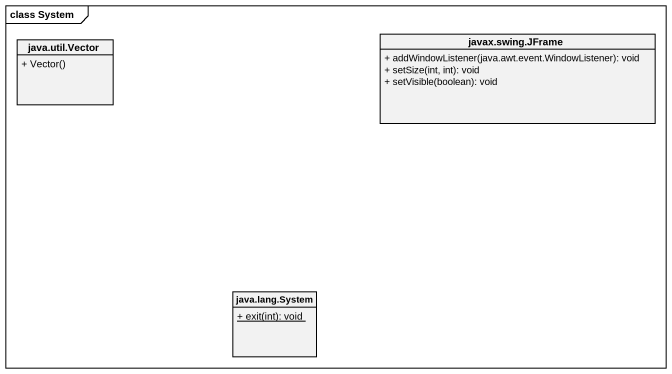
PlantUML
@startuml
mainframe class System
hide circle
hide empty members
skinparam classAttributeIconSize 0
class "java.util.Vector" as java_util_Vector {
  + Vector()
}
class "javax.swing.JFrame" as javax_swing_JFrame {
  + addWindowListener(java.awt.event.WindowListener): void
  + setSize(int, int): void
  + setVisible(boolean): void
}
class "java.lang.System" as java_lang_System {
  {static} + exit(int): void
}
@enduml
